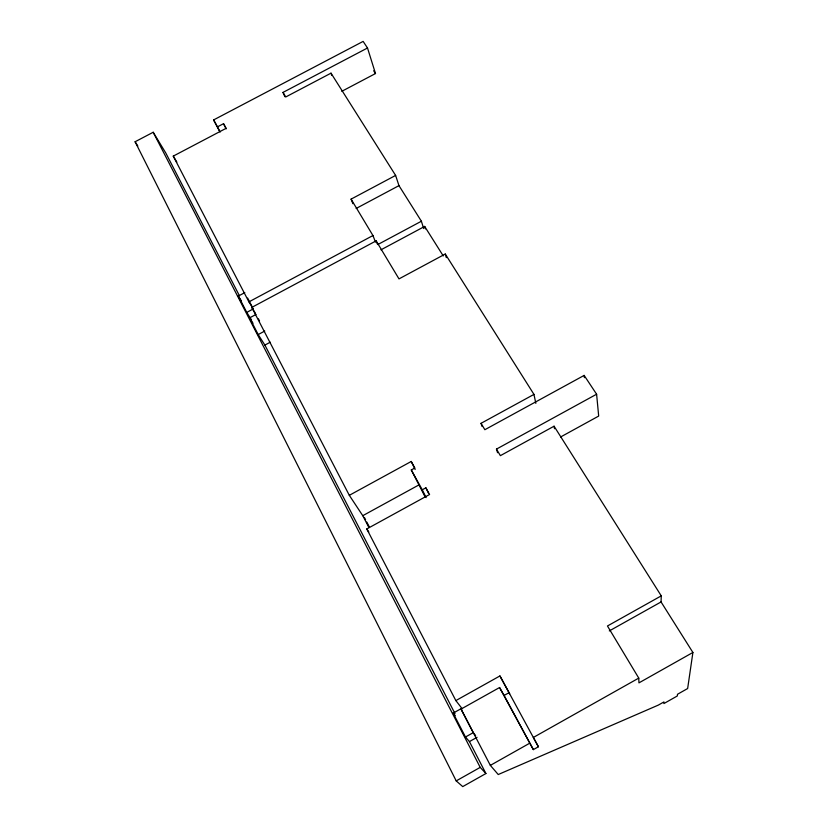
<?xml version="1.0" encoding="UTF-8"?>
<svg xmlns="http://www.w3.org/2000/svg" width="828" height="828" viewBox="0 0 828 828"><rect width="100%" height="100%" fill="white"/><g stroke="black" fill="none" stroke-linecap="round" stroke-linejoin="round"><path stroke-width="1.24" d="M239.333 295.565L165.755 152.942L153.201 132.263L135.099 141.754L456.207 780.897L462.738 786.6L485.912 773.538L469.435 741.588L465.481 737.013L453.164 713.125L460.885 708.799L490.342 765.382L498.239 774.532L658.322 705.104L663.963 701.916L663.87 703.572L677.314 695.975L677.501 694.268L687.644 688.534L692.901 652.474L661.065 601.946L661.261 595.87L554.067 426.203L500.381 455.659L496.469 449.107L596.605 394.221L584.154 375.405L484.856 429.711L481.037 423.325L533.967 394.397L445.267 254.02L398.992 278.891L376.14 240.855L251.784 307.405L349.312 495.32L362.767 515.689L368.895 527.467M456.207 780.897L480.209 767.38L485.912 773.538M661.261 595.87L607.462 625.989L638.761 678.101L533.325 737.469L538.407 746.763L533.346 749.619L499.553 687.53L461.092 709.058M490.342 765.382L529.641 743.244M692.901 652.474L638.947 682.872L638.761 678.101M465.481 737.013L473.274 732.645L475.614 735.533M469.435 741.588L477.052 737.303M426.13 497.628L422.259 489.793L425.871 487.816L429.577 494.502L366.773 528.957L455.855 700.591L499.926 675.948L509.675 693.792M609.304 630.926L661.065 601.946M533.346 749.619L504.086 695.458L509.044 692.674M362.767 515.689L419.289 484.722M560.639 436.967L598.685 416.07L596.605 394.221M349.312 495.32L411.226 461.475L414.859 468.006L411.288 469.952L425.023 496.728M256.111 314.402L249.601 317.89L258.191 334.574L264.888 345.09L270.259 342.202M244.809 292.626L238.361 296.072L246.765 312.394L253.264 308.916L248.907 301.878L173.259 156.119L226.106 128.33L223.519 123.682L217.453 126.87L213.624 119.925L363.14 41.4L367.508 47.993L375.498 73.547L341.788 91.318M377.796 244.56L421.39 221.231L398.961 185.638L395.618 175.422L331.003 73.164L285.743 96.969L283.01 92.405L367.508 47.993M380.952 249.828L424.66 226.417L443.259 255.924M258.191 334.574L264.763 331.045M356.154 208.459L398.961 185.638M248.907 301.878L372.952 235.545L351.082 199.134L395.618 175.422M453.164 713.125L455.255 715.64M455.855 700.591L462.231 708.799M366.773 528.957L368.822 532.011M373.666 70.763L375.498 73.547M135.099 141.754L137.831 146.059M249.601 317.89L252.995 323.251M246.765 312.394L251.536 319.939M238.361 296.072L241.497 301.061M251.784 307.405L255.49 313.408M173.259 156.119L176.861 162.122M499.553 687.53L504.086 695.458M411.288 469.952L422.259 489.793M499.926 675.948L538.407 746.763M213.624 119.925L219.699 131.507M217.453 126.87L220.165 132.035M364.403 517.469L365.593 519.756M366.783 522.044L369.153 526.608M247.624 298.059L252.136 306.743M258.419 318.842L259.568 321.057M460.885 708.799L473.274 732.645M223.519 123.682L226.189 128.868M264.888 345.09L454.976 713.57M153.201 132.263L480.209 767.38M411.226 461.475L415.149 469.507M425.871 487.816L428.552 493.364M283.01 92.405L284.853 96.7M351.082 199.134L352.894 203.678M372.952 235.545L375.508 242.159M376.14 240.855L377.413 244.146M331.003 73.164L331.8 75.358M481.037 423.325L482.031 426.441M421.39 221.231L423.677 228.549M424.66 226.417L425.426 228.89M496.469 449.107L497.566 452.709M445.267 254.02L446.323 257.601M533.967 394.397L535.83 403.36M554.067 426.203L554.522 428.718M584.154 375.405L584.413 377.661"/></g></svg>
